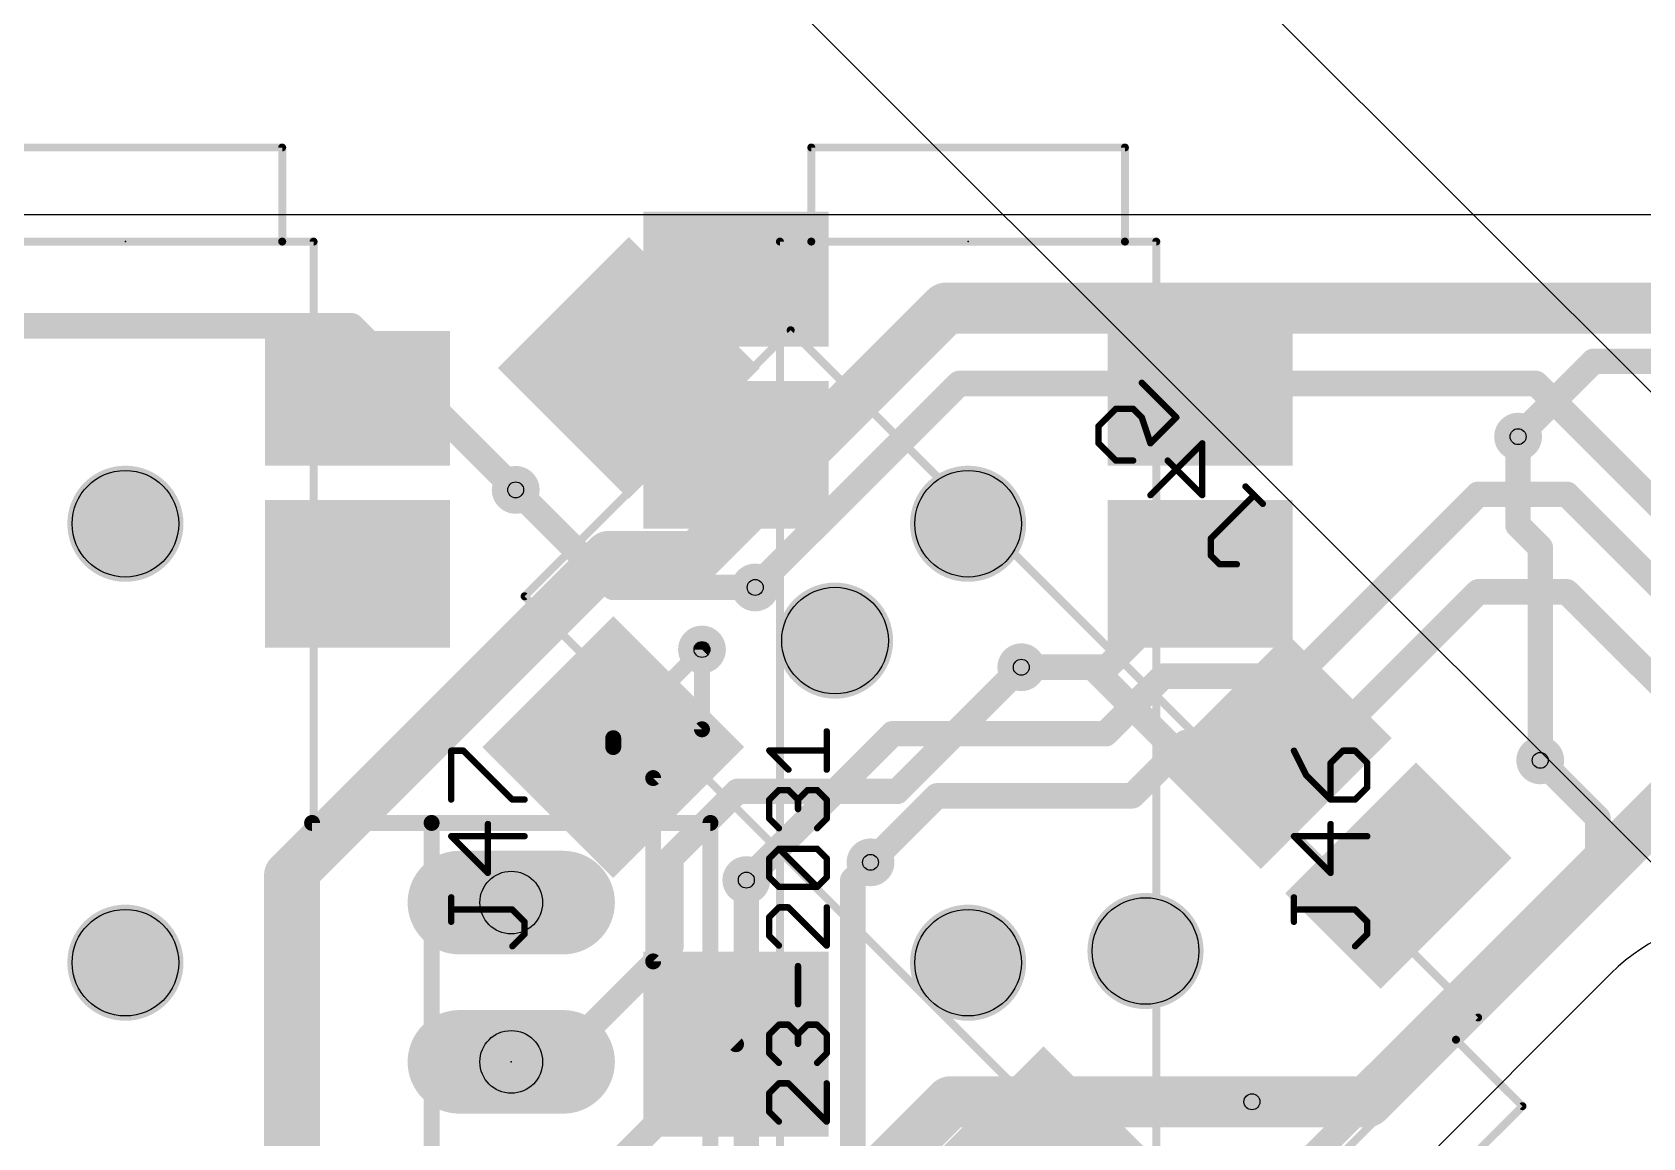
# Model space of a CAD drawing. Extents: x -76 to 580, y -41 to 95.
# Drawn here: x 110.94 to 136.62, y 19.65 to 37.28 of the extents above; entities that cross this region are included whole.
import ezdxf

# ---------------------------------------------------------------- set-up
doc = ezdxf.new("R2010")
doc.units = 0
for name, color, linetype in [('1', 22, 'CONTINUOUS'), ('16', 175, 'CONTINUOUS'), ('17', 82, 'CONTINUOUS'), ('18', 82, 'CONTINUOUS'), ('20', 7, 'CONTINUOUS'), ('21', 32, 'CONTINUOUS'), ('23', 7, 'CONTINUOUS'), ('25', 253, 'CONTINUOUS'), ('26', 253, 'CONTINUOUS'), ('27', 253, 'CONTINUOUS'), ('29', 253, 'CONTINUOUS'), ('30', 253, 'CONTINUOUS'), ('31', 253, 'CONTINUOUS'), ('32', 253, 'CONTINUOUS'), ('44', 253, 'CONTINUOUS'), ('51', 53, 'CONTINUOUS'), ('52', 253, 'CONTINUOUS'), ('57', 253, 'CONTINUOUS')]:
    doc.layers.add(name, color=color, linetype=linetype)

# ---------------------------------------------------------------- blocks, each defined once
blk = doc.blocks.new('RECT')
blk.add_solid([(-0.5, -0.5), (0.5, -0.5), (-0.5, 0.5), (0.5, 0.5)])
blk = doc.blocks.new('LONGP100')
at = {"const_width": 1}
blk.add_lwpolyline([(-0.5, 0), (0.5, 0)], dxfattribs=at)
at = {"const_width": 0.5}
for points in [[(-0.5, 0.25, 1), (-0.5, -0.25)], [(0.5, -0.25, 1), (0.5, 0.25)]]:
    blk.add_lwpolyline(points, format="xyb", dxfattribs=at)
blk = doc.blocks.new('ROUNDV')
at = {"const_width": 0.5}
blk.add_lwpolyline([(0, -0.25, 1), (0, 0.25, 1), (0, -0.25)], format="xyb", dxfattribs=at)

msp = doc.modelspace()

# ---------------------------------------------------------------- linework, layer by layer
at = {"layer": '1'}
for points, const_width in [([(135.8352, 32.0319), (134.6331, 30.8299)], 0.4064), ([(142.3406, 32.0319), (135.8352, 32.0319)], 0.4064), ([(120.2082, 28.4257), (118.6525, 29.9813)], 0.4064), ([(131.0976, 27.0115), (133.9967, 29.9106)], 0.4064), ([(133.9967, 29.9106), (135.4109, 29.9106)], 0.4064), ([(135.4109, 29.9106), (137.3201, 28.0014)], 0.4064), ([(128.0768, 27.1529), (129.565, 28.6411)], 0.4064), ([(130.4875, 27.7186), (129.565, 28.6411)], 0.4064), ([(122.4709, 28.4257), (120.2082, 28.4257)], 0.4064), ([(131.5926, 25.9508), (133.9967, 28.355)], 0.4064), ([(133.9967, 28.355), (135.4109, 28.355)], 0.4064), ([(135.4109, 28.355), (137.108, 26.6579)], 0.4064), ([(121.6224, 26.163), (121.6224, 27.4357)], 0.254), ([(128.0768, 27.1529), (126.7135, 27.1529)], 0.4064), ([(128.057, 26.0922), (128.9763, 27.0115)], 0.4064), ([(128.9763, 27.0115), (131.0976, 27.0115)], 0.4064), ([(120.8445, 25.3851), (121.6224, 26.163)], 0.254), ([(124.6629, 26.0922), (122.3295, 23.7588)], 0.4064), ([(124.6629, 26.0922), (128.057, 26.0922)], 0.4064), ([(128.4813, 25.1023), (129.3298, 25.9508)], 0.4064), ([(129.3298, 25.9508), (131.5926, 25.9508)], 0.4064), ([(134.9867, 25.668), (135.9059, 24.7487)], 0.4064), ([(120.8445, 22.4616), (120.8445, 25.3851)], 0.254), ([(124.3094, 24.0416), (125.37, 25.1023)], 0.4064), ([(125.37, 25.1023), (128.4813, 25.1023)], 0.4064), ([(135.9059, 24.7487), (135.9059, 23.9002)], 0.4064), ([(135.9059, 23.9002), (129.6127, 17.607)], 0.4064), ([(122.165, 21.1411), (120.8445, 22.4616)], 0.254), ([(119.3082, 18.2843), (122.165, 21.1411)], 0.4064), ([(125.5822, 20.2233), (118.4404, 13.0815)], 0.8128), ([(130.3905, 20.2233), (125.5822, 20.2233)], 0.8128)]:
    msp.add_lwpolyline(points, dxfattribs=dict(at, const_width=const_width))
for points, const_width in [([(135.8352, 32.1335, 1), (135.8352, 31.9303)], 0.2032), ([(135.9071, 31.9601, 1), (135.7634, 32.1038)], 0.2032), ([(134.5613, 30.9017, 1), (134.705, 30.758)], 0.2032), ([(118.7244, 30.0532, 1), (118.5807, 29.9095)], 0.2032), ([(133.9967, 30.0122, 1), (133.9967, 29.809)], 0.2032), ([(134.0686, 29.8388, 1), (133.9249, 29.9825)], 0.2032), ([(135.4828, 29.9825, 1), (135.3391, 29.8388)], 0.2032), ([(135.4109, 29.809, 1), (135.4109, 30.0122)], 0.2032), ([(129.6368, 28.713, 1), (129.4932, 28.5693)], 0.2032), ([(129.6368, 28.5693, 1), (129.4932, 28.713)], 0.2032), ([(120.2082, 28.5273, 1), (120.2082, 28.3241)], 0.2032), ([(120.1363, 28.3538, 1), (120.28, 28.4975)], 0.2032), ([(122.4709, 28.3241, 1), (122.4709, 28.5273)], 0.2032), ([(133.9967, 28.4566, 1), (133.9967, 28.2534)], 0.2032), ([(134.0686, 28.2831, 1), (133.9249, 28.4268)], 0.2032), ([(135.4828, 28.4268, 1), (135.3391, 28.2831)], 0.2032), ([(135.4109, 28.2534, 1), (135.4109, 28.4566)], 0.2032), ([(130.4157, 27.6467, 1), (130.5594, 27.7904)], 0.2032), ([(121.6859, 27.4357, 1), (121.5589, 27.4357)], 0.127), ([(126.7135, 27.2545, 1), (126.7135, 27.0513)], 0.2032), ([(128.0049, 27.2247, 1), (128.1486, 27.0811)], 0.2032), ([(128.0768, 27.0513, 1), (128.0768, 27.2545)], 0.2032), ([(128.9763, 27.1131, 1), (128.9763, 26.9099)], 0.2032), ([(129.0481, 26.9396, 1), (128.9044, 27.0833)], 0.2032), ([(131.0258, 27.0833, 1), (131.1694, 26.9396)], 0.2032), ([(131.0976, 26.9099, 1), (131.0976, 27.1131)], 0.2032), ([(121.5589, 26.163, 1), (121.6859, 26.163)], 0.127), ([(121.6673, 26.118, 1), (121.5775, 26.2079)], 0.127), ([(124.6629, 26.1938, 1), (124.6629, 25.9906)], 0.2032), ([(124.7348, 26.0204, 1), (124.5911, 26.1641)], 0.2032), ([(127.9852, 26.1641, 1), (128.1289, 26.0204)], 0.2032), ([(128.057, 25.9906, 1), (128.057, 26.1938)], 0.2032), ([(129.3298, 26.0524, 1), (129.3298, 25.8492)], 0.2032), ([(129.4017, 25.879, 1), (129.258, 26.0227)], 0.2032), ([(131.5207, 26.0227, 1), (131.6644, 25.879)], 0.2032), ([(131.5926, 25.8492, 1), (131.5926, 26.0524)], 0.2032), ([(135.0585, 25.7398, 1), (134.9148, 25.5961)], 0.2032), ([(120.908, 25.3851, 1), (120.781, 25.3851)], 0.127), ([(120.7996, 25.43, 1), (120.8894, 25.3402)], 0.127), ([(125.37, 25.2039, 1), (125.37, 25.0007)], 0.2032), ([(125.4419, 25.0304, 1), (125.2982, 25.1741)], 0.2032), ([(128.4095, 25.1741, 1), (128.5531, 25.0304)], 0.2032), ([(128.4813, 25.0007, 1), (128.4813, 25.2039)], 0.2032), ([(136.0075, 24.7487, 1), (135.8043, 24.7487)], 0.2032), ([(135.8341, 24.6769, 1), (135.9778, 24.8206)], 0.2032), ([(124.2375, 24.1135, 1), (124.3812, 23.9698)], 0.2032), ([(122.2576, 23.8306, 1), (122.4013, 23.6869)], 0.2032), ([(135.8043, 23.9002, 1), (136.0075, 23.9002)], 0.2032), ([(135.9778, 23.8284, 1), (135.8341, 23.972)], 0.2032), ([(120.8894, 22.5065, 1), (120.7996, 22.4167)], 0.127), ([(120.781, 22.4616, 1), (120.908, 22.4616)], 0.127), ([(122.2368, 21.0693, 1), (122.0932, 21.213)], 0.2032), ([(122.1201, 21.0962, 1), (122.2099, 21.186)], 0.127), ([(125.5822, 20.4265, 1), (125.5822, 20.0201)], 0.4064), ([(125.7258, 20.0796, 1), (125.4385, 20.3669)], 0.4064), ([(130.3905, 20.0201, 1), (130.3905, 20.4265)], 0.4064)]:
    msp.add_lwpolyline(points, format="xyb", dxfattribs=dict(at, const_width=const_width))
at = {"layer": '16'}
for points, const_width in [([(121.5517, 28.9207), (125.5115, 32.8805)], 0.8128), ([(125.5115, 32.8805), (139.3707, 32.8805)], 0.8128), ([(116.0362, 32.5976), (110.5208, 32.5976)], 0.4064), ([(118.6525, 29.9813), (116.0362, 32.5976)], 0.4064), ([(125.7236, 31.6784), (122.4709, 28.4257)], 0.4064), ([(134.916, 31.6784), (125.7236, 31.6784)], 0.4064), ([(138.6636, 27.9307), (134.916, 31.6784)], 0.4064), ([(134.6331, 29.4156), (134.6331, 30.8299)], 0.4064), ([(134.9867, 29.0621), (134.6331, 29.4156)], 0.4064), ([(115.0463, 23.8295), (120.1374, 28.9207)], 0.8128), ([(120.1374, 28.9207), (121.5517, 28.9207)], 0.8128), ([(134.9867, 29.0621), (134.9867, 25.668)], 0.4064), ([(121.6224, 27.4357), (120.2082, 26.0215)], 0.254), ([(124.7336, 25.173), (126.7135, 27.1529)], 0.4064), ([(126.7135, 27.1529), (127.8449, 27.1529)], 0.4064), ([(127.8449, 27.1529), (129.8248, 25.173)], 0.4064), ([(132.229, 20.2233), (138.5222, 26.5165)], 0.8128), ([(120.2082, 26.0215), (120.2082, 25.8801)], 0.254), ([(130.1076, 25.173), (130.744, 25.8094)], 0.4064), ([(130.744, 25.8094), (130.744, 25.9508)], 0.4064), ([(121.1274, 24.1123), (122.1881, 25.173)], 0.4064), ([(122.1881, 25.173), (124.7336, 25.173)], 0.4064), ([(129.8248, 25.173), (130.1076, 25.173)], 0.4064), ([(115.0463, 23.8295), (115.0463, 15.8392)], 0.8128), ([(121.1274, 22.6981), (121.1274, 24.1123)], 0.4064), ([(124.3094, 24.0416), (124.0265, 23.7588)], 0.4064), ([(122.3295, 15.6978), (122.3295, 23.7588)], 0.4064), ([(124.0265, 23.7588), (124.0265, 15.5563)], 0.4064), ([(119.2536, 20.8243), (121.1274, 22.6981)], 0.4064), ([(118.6172, 20.8243), (118.5818, 20.8597)], 0.4064), ([(118.6172, 20.8243), (119.2536, 20.8243)], 0.4064), ([(132.229, 20.2233), (130.3905, 20.2233)], 0.8128)]:
    msp.add_lwpolyline(points, dxfattribs=dict(at, const_width=const_width))
for points, const_width in [([(125.5115, 33.0837, 1), (125.5115, 32.6773)], 0.4064), ([(125.6551, 32.7368, 1), (125.3678, 33.0241)], 0.4064), ([(116.1081, 32.6695, 1), (115.9644, 32.5258)], 0.2032), ([(116.0362, 32.496, 1), (116.0362, 32.6992)], 0.2032), ([(125.7236, 31.78, 1), (125.7236, 31.5768)], 0.2032), ([(125.7954, 31.6065, 1), (125.6517, 31.7502)], 0.2032), ([(134.9878, 31.7502, 1), (134.8441, 31.6065)], 0.2032), ([(134.916, 31.5768, 1), (134.916, 31.78)], 0.2032), ([(134.7347, 30.8299, 1), (134.5315, 30.8299)], 0.2032), ([(118.5807, 29.9095, 1), (118.7244, 30.0532)], 0.2032), ([(134.705, 29.4875, 1), (134.5613, 29.3438)], 0.2032), ([(120.1374, 29.1239, 1), (120.1374, 28.7175)], 0.4064), ([(120.2811, 28.777, 1), (119.9938, 29.0643)], 0.4064), ([(121.5517, 28.7175, 1), (121.5517, 29.1239)], 0.4064), ([(134.5315, 29.4156, 1), (134.7347, 29.4156)], 0.2032), ([(121.408, 29.0643, 1), (121.6953, 28.777)], 0.4064), ([(135.0883, 29.0621, 1), (134.8851, 29.0621)], 0.2032), ([(134.9148, 28.9902, 1), (135.0585, 29.1339)], 0.2032), ([(122.3991, 28.4975, 1), (122.5427, 28.3538)], 0.2032), ([(121.6673, 27.3908, 1), (121.5775, 27.4806)], 0.127), ([(126.7135, 27.2545, 1), (126.7135, 27.0513)], 0.2032), ([(126.7854, 27.0811, 1), (126.6417, 27.2247)], 0.2032), ([(127.9167, 27.2247, 1), (127.7731, 27.0811)], 0.2032), ([(127.8449, 27.0513, 1), (127.8449, 27.2545)], 0.2032), ([(120.1632, 26.0664, 1), (120.2531, 25.9766)], 0.127), ([(120.2716, 26.0215, 1), (120.1447, 26.0215)], 0.127), ([(120.1447, 25.8801, 1), (120.2717, 25.8801)], 0.127), ([(130.8456, 25.9508, 1), (130.6424, 25.9508)], 0.2032), ([(130.8159, 25.7376, 1), (130.6722, 25.8812)], 0.2032), ([(130.6424, 25.8094, 1), (130.8456, 25.8094)], 0.2032), ([(134.8851, 25.668, 1), (135.0883, 25.668)], 0.2032), ([(122.1881, 25.2746, 1), (122.1881, 25.0714)], 0.2032), ([(122.2599, 25.1012, 1), (122.1162, 25.2448)], 0.2032), ([(124.6618, 25.2448, 1), (124.8055, 25.1012)], 0.2032), ([(124.7336, 25.0714, 1), (124.7336, 25.2746)], 0.2032), ([(129.8248, 25.2746, 1), (129.8248, 25.0714)], 0.2032), ([(129.753, 25.1012, 1), (129.8966, 25.2448)], 0.2032), ([(130.0358, 25.2448, 1), (130.1795, 25.1012)], 0.2032), ([(130.1076, 25.0714, 1), (130.1076, 25.2746)], 0.2032), ([(115.2495, 23.8295, 1), (114.8431, 23.8295)], 0.4064), ([(114.9026, 23.9732, 1), (115.19, 23.6858)], 0.4064), ([(121.0555, 24.1842, 1), (121.1992, 24.0405)], 0.2032), ([(121.229, 24.1123, 1), (121.0258, 24.1123)], 0.2032), ([(124.3812, 23.9698, 1), (124.2375, 24.1135)], 0.2032), ([(122.4311, 23.7588, 1), (122.2279, 23.7588)], 0.2032), ([(124.1281, 23.7588, 1), (123.9249, 23.7588)], 0.2032), ([(123.9547, 23.8306, 1), (124.0984, 23.6869)], 0.2032), ([(121.1992, 22.6263, 1), (121.0555, 22.77)], 0.2032), ([(121.0258, 22.6981, 1), (121.229, 22.6981)], 0.2032), ([(118.6536, 20.9315, 1), (118.51, 20.7878)], 0.2032), ([(118.6172, 20.9259, 1), (118.6172, 20.7227)], 0.2032), ([(118.5453, 20.7525, 1), (118.689, 20.8961)], 0.2032), ([(119.1817, 20.8961, 1), (119.3254, 20.7525)], 0.2032), ([(119.2536, 20.7227, 1), (119.2536, 20.9259)], 0.2032), ([(130.3905, 20.4265, 1), (130.3905, 20.0201)], 0.4064), ([(132.0853, 20.3669, 1), (132.3726, 20.0796)], 0.4064), ([(132.229, 20.0201, 1), (132.229, 20.4265)], 0.4064)]:
    msp.add_lwpolyline(points, format="xyb", dxfattribs=dict(at, const_width=const_width))
at = {"layer": '20'}
for p, q in [((508.6926, 34.3654), (-51.9016, 34.3654)), ((129.7541, 15.9099), (136.1181, 22.2739))]:
    msp.add_line(p, q, dxfattribs=at)
for centre in [(112.43, 29.4411), (125.865, 29.4411), (123.7437, 27.5772), (128.6934, 22.6274), (112.43, 22.4411), (125.865, 22.4411)]:
    msp.add_circle(centre, 0.85, dxfattribs=at)
msp.add_arc((138.2394, 20.1525), 3, 45, 135, dxfattribs=at)
at = {"layer": '21', "const_width": 0.254}
for points in [[(115.4068, 17.0496), (115.4068, 24.6697)], [(115.4068, 24.6697), (117.3118, 24.6697)], [(117.3118, 24.6697), (121.7568, 24.6697)], [(117.3118, 17.0496), (117.3118, 24.6697)], [(121.7568, 24.6697), (121.7568, 17.0496)]]:
    msp.add_lwpolyline(points, dxfattribs=at)
at = {"layer": '21', "const_width": 0.127}
for points in [[(115.4703, 24.6697, 1), (115.3433, 24.6697)], [(115.4068, 24.7332, 1), (115.4068, 24.6061)], [(117.3118, 24.7332, 1), (117.3118, 24.6061)], [(117.3753, 24.6697, 1), (117.2483, 24.6697)], [(117.3118, 24.6061, 1), (117.3118, 24.7332)], [(121.8203, 24.6697, 1), (121.6933, 24.6697)], [(121.7568, 24.6061, 1), (121.7568, 24.7332)]]:
    msp.add_lwpolyline(points, format="xyb", dxfattribs=at)
at = {"layer": '23'}
for p in [(112.43, 33.9411), (125.865, 33.9411), (118.5818, 20.8597)]:
    msp.add_point(p, dxfattribs=at)
at = {"layer": '25', "const_width": 0.1016}
for points in [[(117.6248, 25.0425), (117.6248, 25.8221)], [(117.6248, 25.8221), (117.8197, 25.8221)], [(117.8197, 25.8221), (118.5993, 25.0425)], [(131.0598, 25.8221), (131.2547, 25.4323)], [(131.8394, 25.8221), (131.6445, 25.6272)], [(131.6445, 25.6272), (131.6445, 25.0425)], [(132.0343, 25.8221), (131.8394, 25.8221)], [(132.2292, 25.6272), (132.0343, 25.8221)], [(132.2292, 25.2374), (132.2292, 25.6272)], [(131.2547, 25.4323), (131.6445, 25.0425)], [(132.0343, 25.0425), (132.2292, 25.2374)], [(118.5993, 25.0425), (118.7942, 25.0425)], [(131.6445, 25.0425), (132.0343, 25.0425)], [(118.2095, 23.8731), (118.2095, 24.6527)], [(131.6445, 23.8731), (131.6445, 24.6527)], [(118.7942, 24.4578), (117.6248, 24.4578)], [(117.6248, 24.4578), (118.2095, 23.8731)], [(132.2292, 24.4578), (131.0598, 24.4578)], [(131.0598, 24.4578), (131.6445, 23.8731)], [(117.6248, 23.0935), (117.6248, 23.4833)], [(131.0598, 23.0935), (131.0598, 23.4833)], [(118.5993, 23.2884), (117.6248, 23.2884)], [(118.7942, 23.0935), (118.5993, 23.2884)], [(118.7942, 22.8986), (118.7942, 23.0935)], [(132.0343, 23.2884), (131.0598, 23.2884)], [(132.2292, 23.0935), (132.0343, 23.2884)], [(132.2292, 22.8986), (132.2292, 23.0935)], [(118.5993, 22.7037), (118.7942, 22.8986)], [(132.0343, 22.7037), (132.2292, 22.8986)]]:
    msp.add_lwpolyline(points, dxfattribs=at)
at = {"layer": '25', "const_width": 0.0508}
for points in [[(117.6502, 25.8221, 1), (117.5994, 25.8221)], [(117.6248, 25.8475, 1), (117.6248, 25.7967)], [(117.8376, 25.8401, 1), (117.8017, 25.8042)], [(117.8197, 25.7967, 1), (117.8197, 25.8475)], [(131.0825, 25.8335, 1), (131.0371, 25.8108)], [(131.6699, 25.6272, 1), (131.6191, 25.6272)], [(131.8394, 25.8475, 1), (131.8394, 25.7967)], [(131.8574, 25.8042, 1), (131.8214, 25.8401)], [(132.0523, 25.8401, 1), (132.0163, 25.8042)], [(132.0343, 25.7967, 1), (132.0343, 25.8475)], [(132.2546, 25.6272, 1), (132.2038, 25.6272)], [(131.2727, 25.4503, 1), (131.2367, 25.4144)], [(131.232, 25.421, 1), (131.2774, 25.4437)], [(131.6265, 25.6452, 1), (131.6625, 25.6093)], [(132.2112, 25.6093, 1), (132.2472, 25.6452)], [(132.2038, 25.2374, 1), (132.2546, 25.2374)], [(132.2472, 25.2195, 1), (132.2112, 25.2554)], [(117.5994, 25.0425, 1), (117.6502, 25.0425)], [(118.5993, 25.0679, 1), (118.5993, 25.0171)], [(118.5813, 25.0246, 1), (118.6172, 25.0605)], [(118.7942, 25.0171, 1), (118.7942, 25.0679)], [(131.6445, 25.0679, 1), (131.6445, 25.0171)], [(131.6191, 25.0425, 1), (131.6699, 25.0425)], [(131.6265, 25.0246, 1), (131.6625, 25.0605)], [(132.0163, 25.0605, 1), (132.0523, 25.0246)], [(132.0343, 25.0171, 1), (132.0343, 25.0679)], [(118.2349, 24.6527, 1), (118.1841, 24.6527)], [(131.6699, 24.6527, 1), (131.6191, 24.6527)], [(117.6248, 24.4832, 1), (117.6248, 24.4324)], [(117.6427, 24.4758, 1), (117.6068, 24.4399)], [(118.7942, 24.4324, 1), (118.7942, 24.4832)], [(131.0778, 24.4758, 1), (131.0418, 24.4399)], [(131.0598, 24.4832, 1), (131.0598, 24.4324)], [(132.2292, 24.4324, 1), (132.2292, 24.4832)], [(118.1841, 23.8731, 1), (118.2349, 23.8731)], [(118.1915, 23.8552, 1), (118.2274, 23.8911)], [(131.6191, 23.8731, 1), (131.6699, 23.8731)], [(131.6265, 23.8552, 1), (131.6625, 23.8911)], [(117.6502, 23.4833, 1), (117.5994, 23.4833)], [(131.0852, 23.4833, 1), (131.0344, 23.4833)], [(117.6248, 23.3138, 1), (117.6248, 23.263)], [(117.5994, 23.0935, 1), (117.6502, 23.0935)], [(118.6172, 23.3064, 1), (118.5813, 23.2705)], [(118.5993, 23.263, 1), (118.5993, 23.3138)], [(118.8196, 23.0935, 1), (118.7688, 23.0935)], [(118.7762, 23.0756, 1), (118.8121, 23.1115)], [(131.0598, 23.3138, 1), (131.0598, 23.263)], [(131.0344, 23.0935, 1), (131.0852, 23.0935)], [(132.0523, 23.3064, 1), (132.0163, 23.2705)], [(132.0343, 23.263, 1), (132.0343, 23.3138)], [(132.2546, 23.0935, 1), (132.2038, 23.0935)], [(132.2112, 23.0756, 1), (132.2472, 23.1115)], [(118.7688, 22.8986, 1), (118.8196, 22.8986)], [(118.8121, 22.8807, 1), (118.7762, 22.9166)], [(132.2038, 22.8986, 1), (132.2546, 22.8986)], [(132.2472, 22.8807, 1), (132.2112, 22.9166)], [(118.5813, 22.7217, 1), (118.6172, 22.6858)], [(132.0163, 22.7217, 1), (132.0523, 22.6858)]]:
    msp.add_lwpolyline(points, format="xyb", dxfattribs=at)
at = {"layer": '26', "const_width": 0.1016}
for points in [[(128.634, 31.6885), (129.1853, 31.1373)], [(128.2206, 31.2751), (127.945, 30.9995)], [(128.4962, 31.2751), (128.2206, 31.2751)], [(128.634, 31.1373), (128.4962, 31.2751)], [(128.7719, 30.7238), (128.634, 31.1373)], [(129.1853, 31.1373), (128.7719, 30.7238)], [(127.945, 30.9995), (127.945, 30.7238)], [(127.945, 30.7238), (128.2206, 30.4482)], [(128.7719, 29.897), (129.5987, 30.7238)], [(129.5987, 30.7238), (129.5987, 29.897)], [(128.2206, 30.4482), (128.4962, 30.4482)], [(129.5987, 29.897), (129.0475, 30.4482)], [(130.5635, 29.7591), (130.2878, 30.0348)], [(129.7366, 29.2079), (130.4256, 29.897)], [(129.7366, 28.9323), (129.7366, 29.2079)], [(129.8744, 28.7944), (129.7366, 28.9323)], [(130.15, 28.7944), (129.8744, 28.7944)]]:
    msp.add_lwpolyline(points, dxfattribs=at)
at = {"layer": '26', "const_width": 0.0508}
for points in [[(128.652, 31.7065, 1), (128.6161, 31.6706)], [(128.2206, 31.3005, 1), (128.2206, 31.2497)], [(128.2386, 31.2571, 1), (128.2026, 31.2931)], [(128.5142, 31.2931, 1), (128.4783, 31.2571)], [(128.4962, 31.2497, 1), (128.4962, 31.3005)], [(128.6581, 31.1453, 1), (128.6099, 31.1293)], [(128.6161, 31.1193, 1), (128.652, 31.1552)], [(129.2033, 31.1193, 1), (129.1673, 31.1553)], [(129.1673, 31.1193, 1), (129.2033, 31.1553)], [(127.9704, 30.9995, 1), (127.9196, 30.9995)], [(127.927, 31.0174, 1), (127.9629, 30.9815)], [(127.9629, 30.7418, 1), (127.927, 30.7059)], [(127.9196, 30.7238, 1), (127.9704, 30.7238)], [(128.7539, 30.7418, 1), (128.7898, 30.7059)], [(128.7478, 30.7158, 1), (128.796, 30.7319)], [(129.6241, 30.7238, 1), (129.5733, 30.7238)], [(129.6167, 30.7059, 1), (129.5808, 30.7418)], [(128.2206, 30.4736, 1), (128.2206, 30.4228)], [(128.2026, 30.4303, 1), (128.2386, 30.4662)], [(128.4962, 30.4228, 1), (128.4962, 30.4736)], [(129.0654, 30.4662, 1), (129.0295, 30.4303)], [(130.3058, 30.0527, 1), (130.2699, 30.0168)], [(128.7539, 29.9149, 1), (128.7898, 29.879)], [(129.5733, 29.897, 1), (129.6241, 29.897)], [(129.5808, 29.879, 1), (129.6167, 29.9149)], [(130.4436, 29.879, 1), (130.4077, 29.9149)], [(130.5455, 29.7412, 1), (130.5814, 29.7771)], [(129.762, 29.2079, 1), (129.7112, 29.2079)], [(129.7186, 29.2258, 1), (129.7545, 29.1899)], [(129.7545, 28.9502, 1), (129.7186, 28.9143)], [(129.7112, 28.9323, 1), (129.762, 28.9323)], [(129.8744, 28.8198, 1), (129.8744, 28.769)], [(129.8564, 28.7765, 1), (129.8923, 28.8124)], [(130.15, 28.769, 1), (130.15, 28.8198)]]:
    msp.add_lwpolyline(points, format="xyb", dxfattribs=at)
at = {"layer": '27', "const_width": 0.1016}
for points in [[(123.611, 25.5201), (123.611, 26.1302)], [(123.0009, 25.5201), (122.6958, 25.8252)], [(122.6958, 25.8252), (123.611, 25.8252)], [(122.6958, 25.0422), (122.8484, 25.1947)], [(122.8484, 25.1947), (123.0009, 25.1947)], [(123.0009, 25.1947), (123.1534, 25.0422)], [(123.1534, 25.0422), (123.3059, 25.1947)], [(123.3059, 25.1947), (123.4585, 25.1947)], [(123.4585, 25.1947), (123.611, 25.0422)], [(122.6958, 24.7371), (122.6958, 25.0422)], [(123.1534, 25.0422), (123.1534, 24.8897)], [(123.611, 25.0422), (123.611, 24.7371)], [(122.8484, 24.5846), (122.6958, 24.7371)], [(123.611, 24.7371), (123.4585, 24.5846)], [(122.6958, 24.1067), (122.8484, 24.2592)], [(122.6958, 23.8016), (122.6958, 24.1067)], [(122.8484, 24.2592), (123.4585, 24.2592)], [(123.4585, 23.6491), (122.8484, 24.2592)], [(123.4585, 24.2592), (123.611, 24.1067)], [(123.611, 24.1067), (123.611, 23.8016)], [(122.8484, 23.6491), (122.6958, 23.8016)], [(123.4585, 23.6491), (122.8484, 23.6491)], [(123.611, 23.8016), (123.4585, 23.6491)], [(122.8484, 23.3237), (122.6958, 23.1712)], [(123.0009, 23.3237), (122.8484, 23.3237)], [(123.611, 22.7136), (123.0009, 23.3237)], [(123.611, 23.3237), (123.611, 22.7136)], [(122.6958, 23.1712), (122.6958, 22.8661)], [(122.6958, 22.8661), (122.8484, 22.7136)], [(123.1534, 21.778), (123.1534, 22.3882)], [(122.6958, 21.3001), (122.8484, 21.4526)], [(122.6958, 20.9951), (122.6958, 21.3001)], [(122.8484, 21.4526), (123.0009, 21.4526)], [(123.0009, 21.4526), (123.1534, 21.3001)], [(123.1534, 21.3001), (123.3059, 21.4526)], [(123.1534, 21.3001), (123.1534, 21.1476)], [(123.3059, 21.4526), (123.4585, 21.4526)], [(123.4585, 21.4526), (123.611, 21.3001)], [(123.611, 21.3001), (123.611, 20.9951)], [(122.8484, 20.8425), (122.6958, 20.9951)], [(123.611, 20.9951), (123.4585, 20.8425)], [(122.8484, 20.5171), (122.6958, 20.3646)], [(123.0009, 20.5171), (122.8484, 20.5171)], [(123.611, 19.907), (123.0009, 20.5171)], [(123.611, 20.5171), (123.611, 19.907)], [(122.6958, 20.3646), (122.6958, 20.0595)], [(122.6958, 20.0595), (122.8484, 19.907)]]:
    msp.add_lwpolyline(points, dxfattribs=at)
at = {"layer": '27', "const_width": 0.0508}
for points in [[(123.6364, 26.1302, 1), (123.5856, 26.1302)], [(122.6958, 25.8506, 1), (122.6958, 25.7998)], [(122.7138, 25.8431, 1), (122.6779, 25.8072)], [(123.611, 25.7998, 1), (123.611, 25.8506)], [(122.9829, 25.5022, 1), (123.0188, 25.5381)], [(123.5856, 25.5201, 1), (123.6364, 25.5201)], [(122.8484, 25.2201, 1), (122.8484, 25.1693)], [(122.8663, 25.1768, 1), (122.8304, 25.2127)], [(123.0188, 25.2127, 1), (122.9829, 25.1768)], [(123.0009, 25.1693, 1), (123.0009, 25.2201)], [(123.3059, 25.2201, 1), (123.3059, 25.1693)], [(123.3239, 25.1768, 1), (123.288, 25.2127)], [(123.4764, 25.2127, 1), (123.4405, 25.1768)], [(123.4585, 25.1693, 1), (123.4585, 25.2201)], [(122.7212, 25.0422, 1), (122.6704, 25.0422)], [(122.6779, 25.0602, 1), (122.7138, 25.0242)], [(123.1788, 25.0422, 1), (123.128, 25.0422)], [(123.1355, 25.0602, 1), (123.1714, 25.0242)], [(123.128, 24.8897, 1), (123.1788, 24.8897)], [(123.1355, 25.0242, 1), (123.1714, 25.0602)], [(123.6364, 25.0422, 1), (123.5856, 25.0422)], [(123.593, 25.0242, 1), (123.629, 25.0602)], [(122.6704, 24.7371, 1), (122.7212, 24.7371)], [(122.7138, 24.7551, 1), (122.6779, 24.7192)], [(123.5856, 24.7371, 1), (123.6364, 24.7371)], [(123.629, 24.7192, 1), (123.593, 24.7551)], [(122.8304, 24.5666, 1), (122.8663, 24.6026)], [(123.4405, 24.6026, 1), (123.4764, 24.5666)], [(122.7212, 24.1067, 1), (122.6704, 24.1067)], [(122.6779, 24.1246, 1), (122.7138, 24.0887)], [(122.8663, 24.2772, 1), (122.8304, 24.2412)], [(122.8484, 24.2846, 1), (122.8484, 24.2338)], [(122.8663, 24.2412, 1), (122.8304, 24.2772)], [(123.4764, 24.2772, 1), (123.4405, 24.2412)], [(123.4585, 24.2338, 1), (123.4585, 24.2846)], [(123.6364, 24.1067, 1), (123.5856, 24.1067)], [(123.593, 24.0887, 1), (123.629, 24.1246)], [(122.7138, 23.8196, 1), (122.6779, 23.7836)], [(122.6704, 23.8016, 1), (122.7212, 23.8016)], [(122.8484, 23.6745, 1), (122.8484, 23.6237)], [(122.8304, 23.6311, 1), (122.8663, 23.667)], [(123.4405, 23.667, 1), (123.4764, 23.6311)], [(123.4405, 23.6311, 1), (123.4764, 23.667)], [(123.4585, 23.6237, 1), (123.4585, 23.6745)], [(123.5856, 23.8016, 1), (123.6364, 23.8016)], [(123.629, 23.7836, 1), (123.593, 23.8196)], [(122.8484, 23.3491, 1), (122.8484, 23.2983)], [(122.8663, 23.3057, 1), (122.8304, 23.3416)], [(123.0188, 23.3416, 1), (122.9829, 23.3057)], [(123.0009, 23.2983, 1), (123.0009, 23.3491)], [(123.6364, 23.3237, 1), (123.5856, 23.3237)], [(122.7212, 23.1712, 1), (122.6704, 23.1712)], [(122.6779, 23.1891, 1), (122.7138, 23.1532)], [(122.7138, 22.8841, 1), (122.6779, 22.8481)], [(122.6704, 22.8661, 1), (122.7212, 22.8661)], [(122.8304, 22.6956, 1), (122.8663, 22.7315)], [(123.5856, 22.7136, 1), (123.6364, 22.7136)], [(123.593, 22.6956, 1), (123.629, 22.7315)], [(123.1788, 22.3882, 1), (123.128, 22.3882)], [(123.128, 21.778, 1), (123.1788, 21.778)], [(122.7212, 21.3001, 1), (122.6704, 21.3001)], [(122.6779, 21.3181, 1), (122.7138, 21.2822)], [(122.8484, 21.478, 1), (122.8484, 21.4272)], [(122.8663, 21.4347, 1), (122.8304, 21.4706)], [(123.0188, 21.4706, 1), (122.9829, 21.4347)], [(123.0009, 21.4272, 1), (123.0009, 21.478)], [(123.1788, 21.3001, 1), (123.128, 21.3001)], [(123.1355, 21.3181, 1), (123.1714, 21.2822)], [(123.1355, 21.2822, 1), (123.1714, 21.3181)], [(123.3059, 21.478, 1), (123.3059, 21.4272)], [(123.3239, 21.4347, 1), (123.288, 21.4706)], [(123.4764, 21.4706, 1), (123.4405, 21.4347)], [(123.4585, 21.4272, 1), (123.4585, 21.478)], [(123.6364, 21.3001, 1), (123.5856, 21.3001)], [(123.593, 21.2822, 1), (123.629, 21.3181)], [(123.128, 21.1476, 1), (123.1788, 21.1476)], [(122.6704, 20.9951, 1), (122.7212, 20.9951)], [(122.7138, 21.013, 1), (122.6779, 20.9771)], [(122.8304, 20.8246, 1), (122.8663, 20.8605)], [(123.4405, 20.8605, 1), (123.4764, 20.8246)], [(123.5856, 20.9951, 1), (123.6364, 20.9951)], [(123.629, 20.9771, 1), (123.593, 21.013)], [(122.8484, 20.5425, 1), (122.8484, 20.4917)], [(122.8663, 20.4992, 1), (122.8304, 20.5351)], [(123.0188, 20.5351, 1), (122.9829, 20.4992)], [(123.0009, 20.4917, 1), (123.0009, 20.5425)], [(123.6364, 20.5171, 1), (123.5856, 20.5171)], [(122.7212, 20.3646, 1), (122.6704, 20.3646)], [(122.6779, 20.3826, 1), (122.7138, 20.3466)], [(122.6704, 20.0595, 1), (122.7212, 20.0595)], [(122.7138, 20.0775, 1), (122.6779, 20.0416)], [(122.8304, 19.889, 1), (122.8663, 19.925)], [(123.5856, 19.907, 1), (123.6364, 19.907)], [(123.593, 19.889, 1), (123.629, 19.925)]]:
    msp.add_lwpolyline(points, format="xyb", dxfattribs=at)
at = {"layer": '29', "const_width": 0.9262}
for points in [[(112.43, 28.978, 1), (112.43, 29.9042, 1), (112.43, 28.978)], [(125.865, 28.978, 1), (125.865, 29.9042, 1), (125.865, 28.978)], [(123.7437, 27.1141, 1), (123.7437, 28.0403, 1), (123.7437, 27.1141)], [(112.43, 21.978, 1), (112.43, 22.9042, 1), (112.43, 21.978)], [(125.865, 21.978, 1), (125.865, 22.9042, 1), (125.865, 21.978)], [(128.6934, 22.1643, 1), (128.6934, 23.0905, 1), (128.6934, 22.1643)]]:
    msp.add_lwpolyline(points, format="xyb", dxfattribs=at)
at = {"layer": '30', "const_width": 0.9262}
for points in [[(112.43, 28.978, 1), (112.43, 29.9042, 1), (112.43, 28.978)], [(125.865, 28.978, 1), (125.865, 29.9042, 1), (125.865, 28.978)], [(123.7437, 27.1141, 1), (123.7437, 28.0403, 1), (123.7437, 27.1141)], [(112.43, 21.978, 1), (112.43, 22.9042, 1), (112.43, 21.978)], [(125.865, 21.978, 1), (125.865, 22.9042, 1), (125.865, 21.978)], [(128.6934, 22.1643, 1), (128.6934, 23.0905, 1), (128.6934, 22.1643)]]:
    msp.add_lwpolyline(points, format="xyb", dxfattribs=at)
at = {"layer": '44'}
for centre, radius in [((134.6331, 30.8299), 0.127), ((118.6525, 29.9813), 0.127), ((122.4709, 28.4257), 0.127), ((121.6224, 27.4357), 0.127), ((126.7135, 27.1529), 0.127), ((134.9867, 25.668), 0.127), ((124.3094, 24.0416), 0.127), ((118.5818, 23.3997), 0.5), ((122.3295, 23.7588), 0.127), ((118.5818, 20.8597), 0.5), ((130.3905, 20.2233), 0.127)]:
    msp.add_circle(centre, radius, dxfattribs=at)
at = {"layer": '51', "const_width": 0.127}
for points in [[(114.93, 35.4411), (109.93, 35.4411)], [(114.93, 35.4411), (114.93, 33.9411)], [(128.365, 35.4411), (123.365, 35.4411)], [(123.365, 35.4411), (123.365, 33.9411)], [(128.365, 35.4411), (128.365, 33.9411)], [(114.93, 33.9411), (109.93, 33.9411)], [(115.43, 33.9411), (114.93, 33.9411)], [(115.43, 33.9411), (115.43, 18.4411)], [(123.365, 33.9411), (122.865, 33.9411)], [(122.865, 18.4411), (122.865, 33.9411)], [(128.365, 33.9411), (123.365, 33.9411)], [(128.865, 33.9411), (128.365, 33.9411)], [(128.865, 33.9411), (128.865, 18.4411)]]:
    msp.add_lwpolyline(points, dxfattribs=at)
at = {"layer": '51', "const_width": 0.0635}
for points in [[(114.9617, 35.4411, 1), (114.8982, 35.4411)], [(114.93, 35.4094, 1), (114.93, 35.4729)], [(123.365, 35.4729, 1), (123.365, 35.4094)], [(123.3968, 35.4411, 1), (123.3333, 35.4411)], [(128.3968, 35.4411, 1), (128.3333, 35.4411)], [(128.365, 35.4094, 1), (128.365, 35.4729)], [(114.93, 33.9729, 1), (114.93, 33.9094)], [(114.8982, 33.9411, 1), (114.9617, 33.9411)], [(114.93, 33.9094, 1), (114.93, 33.9729)], [(115.4617, 33.9411, 1), (115.3982, 33.9411)], [(115.43, 33.9094, 1), (115.43, 33.9729)], [(122.865, 33.9729, 1), (122.865, 33.9094)], [(122.8968, 33.9411, 1), (122.8333, 33.9411)], [(123.365, 33.9729, 1), (123.365, 33.9094)], [(123.3333, 33.9411, 1), (123.3968, 33.9411)], [(123.365, 33.9094, 1), (123.365, 33.9729)], [(128.365, 33.9729, 1), (128.365, 33.9094)], [(128.3333, 33.9411, 1), (128.3968, 33.9411)], [(128.365, 33.9094, 1), (128.365, 33.9729)], [(128.8968, 33.9411, 1), (128.8333, 33.9411)], [(128.865, 33.9094, 1), (128.865, 33.9729)]]:
    msp.add_lwpolyline(points, format="xyb", dxfattribs=at)
at = {"layer": '52', "const_width": 0.127}
for points in [[(123.0366, 32.5269), (118.7939, 28.2843)], [(133.9967, 21.5668), (123.0366, 32.5269)], [(118.7939, 28.2843), (129.7541, 17.3241)], [(133.9967, 21.5668), (133.6432, 21.2132)], [(133.6432, 21.2132), (130.1076, 17.6777)], [(134.7038, 20.1525), (133.6432, 21.2132)], [(134.7038, 20.1525), (131.1683, 16.617)]]:
    msp.add_lwpolyline(points, dxfattribs=at)
at = {"layer": '52', "const_width": 0.0635}
for points in [[(123.059, 32.5494, 1), (123.0141, 32.5045)], [(123.059, 32.5045, 1), (123.0141, 32.5494)], [(118.8164, 28.3067, 1), (118.7715, 28.2618)], [(118.7715, 28.3067, 1), (118.8164, 28.2618)], [(134.0192, 21.5443, 1), (133.9743, 21.5892)], [(133.9743, 21.5443, 1), (134.0192, 21.5892)], [(133.6656, 21.2357, 1), (133.6207, 21.1907)], [(133.6207, 21.2357, 1), (133.6656, 21.1907)], [(133.6656, 21.1907, 1), (133.6207, 21.2357)], [(134.7263, 20.1301, 1), (134.6814, 20.175)], [(134.6814, 20.1301, 1), (134.7263, 20.175)]]:
    msp.add_lwpolyline(points, format="xyb", dxfattribs=at)
at = {"layer": '57'}
for p, q in [((119.9783, 48.3131), (187.3656, -19.0742)), ((151.7981, 8.9979), (114.3392, 46.4569))]:
    msp.add_line(p, q, dxfattribs=at)

# ---------------------------------------------------------------- block references
at = {"layer": '1', "xscale": 2.8}
for p, yscale in [((122.165, 33.3411), 2), ((116.13, 31.4411), 2), ((129.565, 31.4411), 2), ((122.165, 21.1411), 2.8)]:
    msp.add_blockref('RECT', p, dxfattribs=dict(at, yscale=yscale))
at = {"layer": '1', "xscale": 2.2, "yscale": 2.8, "rotation": 90}
for p in [(122.165, 30.5411), (116.13, 28.6411), (129.565, 28.6411)]:
    msp.add_blockref('RECT', p, dxfattribs=at)
at = {"layer": '16'}
for p, xscale, yscale, rotation in [((120.4556, 31.9259), 2.8, 2.8, 315), ((120.2082, 25.8801), 2.8, 2.8, 45), ((130.744, 25.8094), 2.2, 2.8, 315), ((132.7239, 23.8295), 2.8, 2, 45), ((126.855, 19.2333), 2.2, 2.8, 315)]:
    msp.add_blockref('RECT', p, dxfattribs=dict(at, xscale=xscale, yscale=yscale, rotation=rotation))
at = {"layer": '17', "xscale": 1.5, "yscale": 1.5, "rotation": 180}
for p in [(118.5818, 23.3997), (118.5818, 23.3997), (118.5818, 20.8597), (118.5818, 20.8597)]:
    msp.add_blockref('LONGP100', p, dxfattribs=at)
at = {"layer": '18', "xscale": 0.6096, "yscale": 0.6096}
for p in [(134.6331, 30.8299), (134.6331, 30.8299), (118.6525, 29.9813), (118.6525, 29.9813), (122.4709, 28.4257), (122.4709, 28.4257), (121.6224, 27.4357), (121.6224, 27.4357), (126.7135, 27.1529), (126.7135, 27.1529), (134.9867, 25.668), (134.9867, 25.668), (124.3094, 24.0416), (124.3094, 24.0416), (122.3295, 23.7588), (122.3295, 23.7588), (130.3905, 20.2233), (130.3905, 20.2233)]:
    msp.add_blockref('ROUNDV', p, dxfattribs=at)
at = {"layer": '29'}
for name, p, xscale, yscale in [('RECT', (122.165, 33.3411), 2.9524, 2.1524), ('RECT', (116.13, 31.4411), 2.9524, 2.1524), ('RECT', (129.565, 31.4411), 2.9524, 2.1524), ('ROUNDV', (134.6331, 30.8299), 0.762, 0.762), ('ROUNDV', (118.6525, 29.9813), 0.762, 0.762), ('ROUNDV', (122.4709, 28.4257), 0.762, 0.762), ('ROUNDV', (121.6224, 27.4357), 0.762, 0.762), ('ROUNDV', (126.7135, 27.1529), 0.762, 0.762), ('ROUNDV', (134.9867, 25.668), 0.762, 0.762), ('ROUNDV', (124.3094, 24.0416), 0.762, 0.762), ('ROUNDV', (122.3295, 23.7588), 0.762, 0.762), ('RECT', (122.165, 21.1411), 2.9524, 2.9524), ('ROUNDV', (130.3905, 20.2233), 0.762, 0.762)]:
    msp.add_blockref(name, p, dxfattribs=dict(at, xscale=xscale, yscale=yscale))
for name, p, xscale, yscale, rotation in [('RECT', (122.165, 30.5411), 2.3524, 2.9524, 90), ('RECT', (116.13, 28.6411), 2.3524, 2.9524, 90), ('RECT', (129.565, 28.6411), 2.3524, 2.9524, 90), ('LONGP100', (118.5818, 23.3997), 1.6524, 1.6524, 180), ('LONGP100', (118.5818, 20.8597), 1.6524, 1.6524, 180)]:
    msp.add_blockref(name, p, dxfattribs=dict(at, xscale=xscale, yscale=yscale, rotation=rotation))
at = {"layer": '30'}
for name, p, xscale, yscale, rotation in [('RECT', (120.4556, 31.9259), 2.9524, 2.9524, 315), ('RECT', (120.2082, 25.8801), 2.9524, 2.9524, 45), ('RECT', (130.744, 25.8094), 2.3524, 2.9524, 315), ('RECT', (132.7239, 23.8295), 2.9524, 2.1524, 45), ('LONGP100', (118.5818, 23.3997), 1.6524, 1.6524, 180), ('LONGP100', (118.5818, 20.8597), 1.6524, 1.6524, 180), ('RECT', (126.855, 19.2333), 2.3524, 2.9524, 315)]:
    msp.add_blockref(name, p, dxfattribs=dict(at, xscale=xscale, yscale=yscale, rotation=rotation))
at = {"layer": '30', "xscale": 0.762, "yscale": 0.762}
for p in [(134.6331, 30.8299), (118.6525, 29.9813), (122.4709, 28.4257), (121.6224, 27.4357), (126.7135, 27.1529), (134.9867, 25.668), (124.3094, 24.0416), (122.3295, 23.7588), (130.3905, 20.2233)]:
    msp.add_blockref('ROUNDV', p, dxfattribs=at)
at = {"layer": '31', "xscale": 2.8}
for p, yscale in [((122.165, 33.3411), 2), ((116.13, 31.4411), 2), ((129.565, 31.4411), 2), ((122.165, 21.1411), 2.8)]:
    msp.add_blockref('RECT', p, dxfattribs=dict(at, yscale=yscale))
at = {"layer": '31', "xscale": 2.2, "yscale": 2.8, "rotation": 90}
for p in [(122.165, 30.5411), (116.13, 28.6411), (129.565, 28.6411)]:
    msp.add_blockref('RECT', p, dxfattribs=at)
at = {"layer": '32'}
for p, xscale, yscale, rotation in [((120.4556, 31.9259), 2.8, 2.8, 315), ((120.2082, 25.8801), 2.8, 2.8, 45), ((130.744, 25.8094), 2.2, 2.8, 315), ((132.7239, 23.8295), 2.8, 2, 45), ((126.855, 19.2333), 2.2, 2.8, 315)]:
    msp.add_blockref('RECT', p, dxfattribs=dict(at, xscale=xscale, yscale=yscale, rotation=rotation))
at = {"layer": '51', "yscale": 1.5, "rotation": 270}
for p, xscale in [((122.115, 33.3411), 0.8), ((116.18, 31.4411), 0.8), ((129.615, 31.4411), 0.8), ((122.115, 21.1411), 1.5)]:
    msp.add_blockref('RECT', p, dxfattribs=dict(at, xscale=xscale))
for p in [(122.115, 30.5411), (116.18, 28.6411), (129.615, 28.6411)]:
    msp.add_blockref('RECT', p, dxfattribs=at)
at = {"layer": '52', "yscale": 1.5, "rotation": 135}
for p, xscale in [((120.7385, 31.643), 2), ((120.1728, 25.8448), 1.5), ((132.7593, 23.8649), 0.8)]:
    msp.add_blockref('RECT', p, dxfattribs=dict(at, xscale=xscale))
for p in [(130.7794, 25.8448), (126.8196, 19.1979)]:
    msp.add_blockref('RECT', p, dxfattribs=at)

doc.saveas('drawing.dxf')
